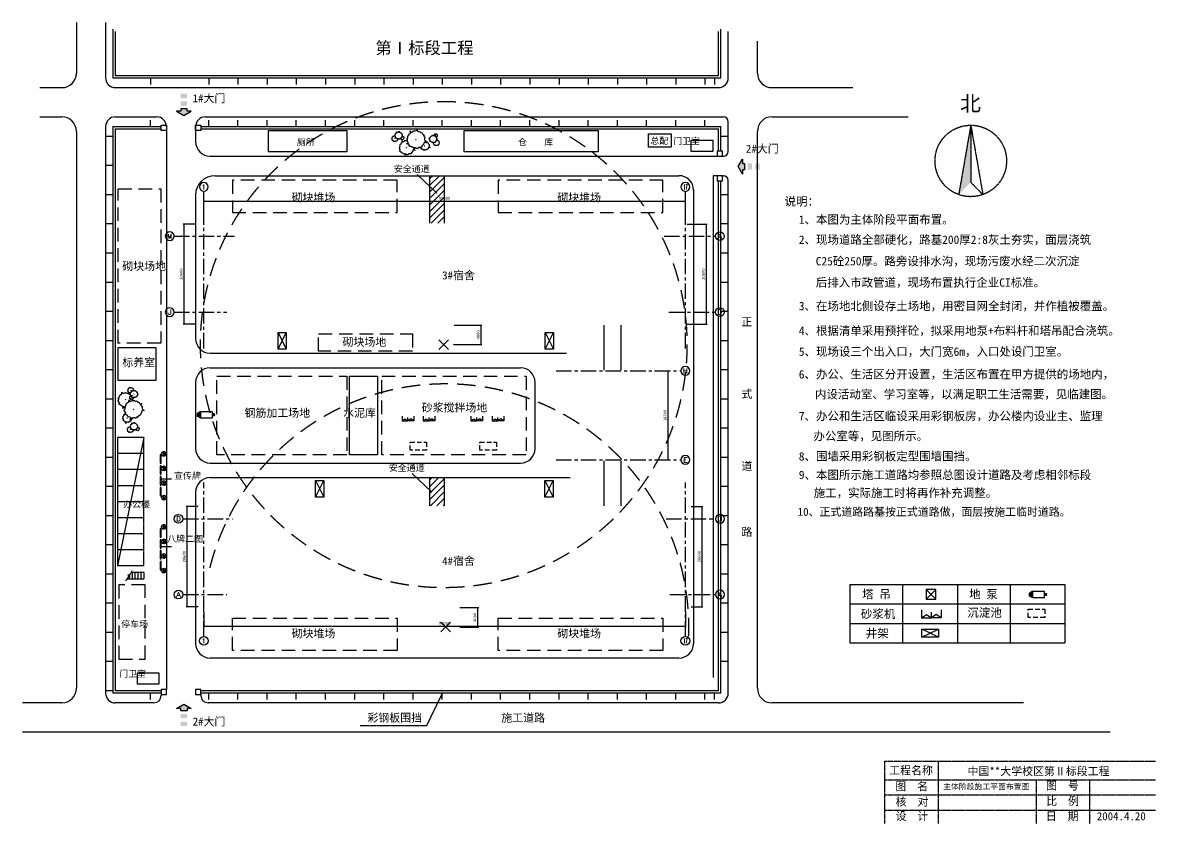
# Model space of a CAD drawing. Extents: x -337559 to 1065231, y 80891 to 497838.
# Drawn here: x -102766 to 130082, y 333181 to 497838 of the extents above; entities that cross this region are included whole.
import ezdxf
from ezdxf.enums import TextEntityAlignment as Align

# ---------------------------------------------------------------- set-up
doc = ezdxf.new("R2010")
doc.units = 0
for name, pattern in [('CENTER', [50.8, 31.75, -6.35, 6.35, -6.35]), ('DASHED', [19.05, 12.7, -6.35]), ('DASHED2', [9.525, 6.35, -3.175])]:
    doc.linetypes.add(name, pattern=pattern)
doc.layers.get('0').update_dxf_attribs({"linetype": 'CONTINUOUS'})
doc.layers.get('DEFPOINTS').update_dxf_attribs({"linetype": 'CONTINUOUS'})
for name, color, linetype in [('AXIS', 7, 'CONTINUOUS'), ('LAYER3', 3, 'CONTINUOUS'), ('LUNKUO', 6, 'CONTINUOUS'), ('周边', 7, 'CONTINUOUS'), ('围墙', 7, 'CONTINUOUS'), ('堆场', 7, 'DASHED'), ('塔吊机械', 1, 'CONTINUOUS'), ('墙基线', 7, 'CONTINUOUS'), ('拟建', 7, 'CONTINUOUS'), ('机械', 1, 'CONTINUOUS'), ('柱', 1, 'CONTINUOUS'), ('标注', 7, 'CONTINUOUS'), ('绿化', 3, 'CONTINUOUS'), ('轴线', 1, 'CENTER'), ('轴线号', 7, 'CONTINUOUS'), ('道路', 8, 'CONTINUOUS')]:
    doc.layers.add(name, color=color, linetype=linetype)
doc.styles.add('COMPLEX', font='COMPLEX')
doc.styles.add('文字', font='SimSun.ttf')
doc.dimstyles.new('ISO-25', dxfattribs={"dimtxt": 600, "dimasz": 300, "dimexe": 200, "dimexo": 2000, "dimgap": 300, "dimtad": 1, "dimdec": 0, "dimtxsty": 'STANDARD', "dimblk": 'ARCHTICK', "dimcen": 2.5, "dimazin": 3, "dimtfac": 1, "dimtdec": 0, "dimtmove": 0, "dimatfit": 3})
pattern_1 = [(45, (-552362.3, -882519.9), (-673.5192, 673.5192), [])]

# ---------------------------------------------------------------- blocks, each defined once
blk = doc.blocks.new('_ARCHTICK')
at = {"color": 0, "linetype": 'BYBLOCK', "const_width": 0.15}
blk.add_lwpolyline([(-0.5, -0.5), (0.5, 0.5)], dxfattribs=at)
blk = doc.blocks.new('*D27')
at = {"layer": 'DEFPOINTS', "color": 0}
for p in [(32655, 398321), (36889, 398321), (32655, 377721)]:
    blk.add_point(p, dxfattribs=at)
at = {"layer": '标注', "color": 0}
for p, q in [((34655, 398321), (37089, 398321)), ((36889, 377721), (36889, 398321)), ((34655, 377721), (37089, 377721))]:
    blk.add_line(p, q, dxfattribs=at)
at = {"layer": '标注', "color": 0, "xscale": 300, "yscale": 300, "zscale": 300}
for p, rotation in [((36889, 398321), 90), ((36889, 377721), 270)]:
    blk.add_blockref('_ARCHTICK', p, dxfattribs=dict(at, rotation=rotation))
at = {"layer": '标注', "color": 0, "insert": (36289, 388021), "char_height": 600, "attachment_point": 5, "rotation": 90}
blk.add_mtext('20600', dxfattribs=at)
blk = doc.blocks.new('*D29')
at = {"layer": 'DEFPOINTS', "color": 0}
for p in [(-68954, 398321), (-64719, 398321), (-64719, 377721)]:
    blk.add_point(p, dxfattribs=at)
at = {"layer": '标注', "color": 0}
for p, q in [((-66719, 398321), (-69154, 398321)), ((-68954, 377721), (-68954, 398321)), ((-66719, 377721), (-69154, 377721))]:
    blk.add_line(p, q, dxfattribs=at)
at = {"layer": '标注', "color": 0, "xscale": 300, "yscale": 300, "zscale": 300}
for p, rotation in [((-68954, 398321), 90), ((-68954, 377721), 270)]:
    blk.add_blockref('_ARCHTICK', p, dxfattribs=dict(at, rotation=rotation))
at = {"layer": '标注', "color": 0, "insert": (-69554, 388021), "char_height": 600, "attachment_point": 5, "rotation": 90}
blk.add_mtext('20600', dxfattribs=at)
blk = doc.blocks.new('*D25')
at = {"layer": 'DEFPOINTS', "color": 0}
for p in [(-65532, 378643), (33468, 378643), (33468, 373722)]:
    blk.add_point(p, dxfattribs=at)
at = {"layer": '标注', "color": 0}
for p, q in [((-65532, 376643), (-65532, 373522)), ((33468, 376643), (33468, 373522)), ((-65532, 373722), (33468, 373722))]:
    blk.add_line(p, q, dxfattribs=at)
at = {"layer": '标注', "color": 0, "xscale": 300, "yscale": 300, "zscale": 300, "rotation": 180}
blk.add_blockref('_ARCHTICK', (-65532, 373722), dxfattribs=at)
at = {"layer": '标注', "color": 0, "xscale": 300, "yscale": 300, "zscale": 300}
blk.add_blockref('_ARCHTICK', (33468, 373722), dxfattribs=at)
at = {"layer": '标注', "color": 0, "insert": (-16032, 374322), "char_height": 600, "attachment_point": 5}
blk.add_mtext('99000', dxfattribs=at)
blk = doc.blocks.new('_AXISO')
blk.add_circle((0, 0), 0.5)
at = {"layer": '轴线号', "style": 'COMPLEX', "width": 1.041667}
blk.add_attdef('A', text='', height=0.56, dxfattribs=at).set_placement((-0.25, -0.28), (0.25, -0.28), align=Align.FIT)
blk = doc.blocks.new('*D31')
at = {"layer": 'DEFPOINTS', "color": 0}
for p in [(-14916, 377536), (-9202, 377536), (-14916, 373536)]:
    blk.add_point(p, dxfattribs=at)
at = {"layer": '标注', "color": 0}
for p, q in [((-12916, 377536), (-9002, 377536)), ((-9202, 373536), (-9202, 377536)), ((-12916, 373536), (-9002, 373536))]:
    blk.add_line(p, q, dxfattribs=at)
at = {"layer": '标注', "color": 0, "xscale": 300, "yscale": 300, "zscale": 300}
for p, rotation in [((-9202, 377536), 90), ((-9202, 373536), 270)]:
    blk.add_blockref('_ARCHTICK', p, dxfattribs=dict(at, rotation=rotation))
at = {"layer": '标注', "color": 0, "insert": (-9802, 375536), "char_height": 600, "attachment_point": 5, "rotation": 90}
blk.add_mtext('4000', dxfattribs=at)
blk = doc.blocks.new('*D30')
at = {"layer": 'DEFPOINTS', "color": 0}
for p in [(33468, 461132), (-65532, 456212), (33468, 456212)]:
    blk.add_point(p, dxfattribs=at)
at = {"layer": '标注', "color": 0}
for p, q in [((-65532, 458212), (-65532, 461332)), ((-65532, 461132), (33468, 461132)), ((33468, 458212), (33468, 461332))]:
    blk.add_line(p, q, dxfattribs=at)
at = {"layer": '标注', "color": 0, "xscale": 300, "yscale": 300, "zscale": 300, "rotation": 180}
blk.add_blockref('_ARCHTICK', (-65532, 461132), dxfattribs=at)
at = {"layer": '标注', "color": 0, "xscale": 300, "yscale": 300, "zscale": 300}
blk.add_blockref('_ARCHTICK', (33468, 461132), dxfattribs=at)
at = {"layer": '标注', "color": 0, "insert": (-16032, 461732), "char_height": 600, "attachment_point": 5}
blk.add_mtext('99000', dxfattribs=at)
blk = doc.blocks.new('*D24')
at = {"layer": 'DEFPOINTS', "color": 0}
for p in [(-69575, 456421), (-65341, 456421), (-65341, 435821)]:
    blk.add_point(p, dxfattribs=at)
at = {"layer": '标注', "color": 0}
for p, q in [((-67341, 456421), (-69775, 456421)), ((-69575, 435821), (-69575, 456421)), ((-67341, 435821), (-69775, 435821))]:
    blk.add_line(p, q, dxfattribs=at)
at = {"layer": '标注', "color": 0, "xscale": 300, "yscale": 300, "zscale": 300}
for p, rotation in [((-69575, 456421), 90), ((-69575, 435821), 270)]:
    blk.add_blockref('_ARCHTICK', p, dxfattribs=dict(at, rotation=rotation))
at = {"layer": '标注', "color": 0, "insert": (-70175, 446121), "char_height": 600, "attachment_point": 5, "rotation": 90}
blk.add_mtext('20600', dxfattribs=at)
blk = doc.blocks.new('CLUMP_OF_TREES_OR_BUSHES_-')
for points in [[(-10.993, 56.487), (-9.228, 58.426), (-10.144, 63.512), (-8.923, 67.033), (-3.43, 69.772), (2.673, 72.119), (-2.82, 71.728), (-10.449, 71.728), (-13.195, 74.075), (-13.806, 83.073), (-16.857, 86.594), (-22.045, 92.071), (-22.961, 94.81), (-22.656, 98.722), (-28.759, 100.678), (-31.811, 99.113), (-35.472, 101.461), (-45.543, 109.676), (-49.815, 108.503), (-55.308, 106.155), (-59.58, 106.938), (-60.801, 113.98), (-63.242, 104.982), (-67.209, 106.938), (-70.872, 104.59), (-74.839, 104.982), (-80.637, 101.461), (-86.435, 101.069), (-90.402, 97.548), (-90.402, 94.419), (-93.454, 90.898), (-98.947, 90.115), (-105.66, 90.115), (-101.083, 87.768), (-98.031, 82.682), (-100.778, 77.596), (-103.829, 74.466), (-103.219, 69.772), (-104.134, 65.077), (-108.102, 62.73), (-104.439, 60.774), (-102.609, 55.297), (-103.829, 50.211), (-102.303, 44.342), (-98.947, 41.995), (-98.031, 38.865), (-98.031, 34.953), (-93.148, 32.606), (-90.707, 29.476), (-91.317, 22.434), (-93.454, 17.348), (-89.487, 21.26), (-85.519, 23.999), (-82.468, 23.216), (-78.806, 19.304), (-74.228, 15.783), (-69.956, 15.392), (-59.886, 12.653), (-58.254, 7.074)], [(59.448, 5.262), (60.936, 4.858), (62.652, -1.011), (63.415, 4.858), (64.178, 5.836), (66.848, 6.814), (69.709, 6.569), (73.905, 7.792), (76.385, 9.748), (79.627, 10.237), (81.153, 12.438), (84.014, 15.127), (84.205, 17.084), (85.158, 17.573), (88.591, 16.839), (85.73, 20.262), (88.591, 20.751), (89.545, 21.974), (90.689, 24.174), (91.452, 24.663), (90.499, 25.886), (91.261, 31.999), (92.596, 33.466), (92.024, 36.645), (92.787, 38.845), (96.22, 40.557), (100.035, 42.024), (96.602, 41.779), (91.834, 41.779), (90.117, 43.246), (89.736, 48.871), (87.828, 51.071), (84.586, 54.494), (84.014, 56.206), (84.205, 58.651), (80.39, 59.873), (78.483, 58.895), (76.194, 60.362), (69.9, 65.497), (67.23, 64.764), (63.797, 63.297), (61.126, 63.786), (60.364, 68.187), (58.838, 62.563), (56.358, 63.786), (54.07, 62.319), (51.59, 62.563), (47.966, 60.362), (44.343, 60.118), (41.863, 57.917), (41.863, 55.961), (39.956, 53.761), (36.523, 53.272), (32.327, 53.272), (35.187, 51.805), (36.641, 49.381)]]:
    blk.add_lwpolyline(points)
for points in [[(-4.577, 66.508), (-7.629, 55.261), (-12.588, 57.706), (-17.166, 54.772), (-22.125, 55.261), (-29.372, 50.86), (-36.62, 50.371), (-41.579, 45.969), (-41.579, 42.057), (-45.393, 37.656), (-52.259, 36.678), (-60.651, 36.678), (-54.93, 33.743), (-51.115, 27.386), (-54.548, 21.029), (-58.363, 17.116), (-57.6, 11.248), (-58.744, 5.38), (-63.703, 2.446), (-59.126, 0), (-56.837, -6.846), (-58.363, -13.203), (-56.455, -20.539), (-52.259, -23.473), (-51.115, -27.385), (-51.115, -32.275), (-45.012, -35.21), (-41.96, -39.122), (-42.723, -47.924), (-45.393, -54.282), (-40.434, -49.391), (-35.475, -45.968), (-31.661, -46.946), (-27.083, -51.837), (-21.362, -56.238), (-16.021, -56.727), (-3.433, -60.15), (0, -71.887), (1.526, -60.15), (3.052, -58.194), (8.392, -56.238), (14.114, -56.727), (22.506, -54.282), (27.465, -50.369), (33.949, -49.391), (37.001, -44.99), (42.723, -39.611), (43.104, -35.699), (45.012, -34.721), (51.878, -36.188), (46.156, -29.341), (51.878, -28.363), (53.785, -25.918), (56.074, -21.517), (57.6, -20.539), (55.692, -18.094), (57.218, -5.868), (59.888, -2.934), (58.744, 3.424), (60.27, 7.825), (67.136, 11.248), (74.765, 14.182), (67.899, 13.693), (58.363, 13.693), (54.93, 16.627), (54.167, 27.875), (50.352, 32.276), (43.867, 39.123), (42.723, 42.546), (43.104, 47.436), (35.475, 49.882), (31.661, 47.925), (27.083, 50.86), (14.495, 61.129), (9.155, 59.662), (2.289, 56.728), (-3.052, 57.706)], [(-58.055, 61.947), (-58.97, 60.774), (-57.139, 60.774)], [(-1.144, 1.468), (-2.289, 0), (0, 0)], [(62.08, 35.667), (61.508, 34.933), (62.652, 34.933)]]:
    blk.add_lwpolyline(points, close=True)
blk = doc.blocks.new('A$C7AB25CB9')
at = {"layer": 'LAYER3'}
for p, q in [((42, 1205), (807, 1177)), ((807, 1177), (99, 1328)), ((994, 266), (219, 274)), ((445, 91), (994, 266)), ((1105, 1773), (1462, 1084)), ((1590, 617), (1120, 0)), ((1287, 60), (1590, 617)), ((1462, 1084), (1415, 1636))]:
    blk.add_line(p, q, dxfattribs=at)
blk.add_circle((924, 873), 200, dxfattribs=at)
for start, end in [(159.4395, 222.05005), (76.77535, 150.94372), (240.41806, 284.14241), (295.3565, 55.35439)]:
    blk.add_arc((897, 885), 913, start, end, dxfattribs=at)
blk = doc.blocks.new('A$C3C6C44F6')
at = {"layer": '周边'}
h = blk.add_hatch(color=256, dxfattribs=at)
h.paths.add_polyline_path([(1986, 828), (786, 828), (786, 0), (1986, 0)])
h.paths.add_polyline_path([(786, 2266), (786, 1438), (1986, 1438), (1986, 2266)])
h.paths.add_polyline_path([(1986, 2844), (1986, 3244), (2771, 3244), (1386, 4044), (0, 3244), (786, 3244), (786, 2844)])
at = {"layer": '周边', "linetype": 'CONTINUOUS'}
blk.add_lwpolyline([(1986, 3244), (1986, 2844), (786, 2844), (786, 3244), (0, 3244), (1386, 4044), (2771, 3244), (1986, 3244)], dxfattribs=at)
blk = doc.blocks.new('*D28')
at = {"layer": 'DEFPOINTS', "color": 0}
for p in [(31851, 456421), (31851, 435821), (37761, 435821)]:
    blk.add_point(p, dxfattribs=at)
at = {"layer": '标注', "color": 0}
for p, q in [((33851, 456421), (37961, 456421)), ((37761, 456421), (37761, 435821)), ((33851, 435821), (37961, 435821))]:
    blk.add_line(p, q, dxfattribs=at)
at = {"layer": '标注', "color": 0, "xscale": 300, "yscale": 300, "zscale": 300}
for p, rotation in [((37761, 456421), 90), ((37761, 435821), 270)]:
    blk.add_blockref('_ARCHTICK', p, dxfattribs=dict(at, rotation=rotation))
at = {"layer": '标注', "color": 0, "insert": (37161, 446121), "char_height": 600, "attachment_point": 5, "rotation": 90}
blk.add_mtext('20600', dxfattribs=at)
blk = doc.blocks.new('*D26')
at = {"layer": 'DEFPOINTS', "color": 0}
for p in [(25138, 426221), (25138, 407921), (29897, 407921)]:
    blk.add_point(p, dxfattribs=at)
at = {"layer": '标注', "color": 0}
for p, q in [((27138, 426221), (30097, 426221)), ((29897, 426221), (29897, 407921)), ((27138, 407921), (30097, 407921))]:
    blk.add_line(p, q, dxfattribs=at)
at = {"layer": '标注', "color": 0, "xscale": 300, "yscale": 300, "zscale": 300}
for p, rotation in [((29897, 426221), 90), ((29897, 407921), 270)]:
    blk.add_blockref('_ARCHTICK', p, dxfattribs=dict(at, rotation=rotation))
at = {"layer": '标注', "color": 0, "insert": (29297, 417071), "char_height": 600, "attachment_point": 5, "rotation": 90}
blk.add_mtext('18300', dxfattribs=at)
blk = doc.blocks.new('*D33')
at = {"layer": 'DEFPOINTS', "color": 0}
for p in [(-16032, 435636), (-8541, 435636), (-16207, 431636)]:
    blk.add_point(p, dxfattribs=at)
at = {"layer": '周边', "color": 0}
for p, q in [((-14032, 435636), (-8341, 435636)), ((-8541, 431636), (-8541, 435636)), ((-14207, 431636), (-8341, 431636))]:
    blk.add_line(p, q, dxfattribs=at)
at = {"layer": '周边', "color": 0, "xscale": 300, "yscale": 300, "zscale": 300}
for p, rotation in [((-8541, 435636), 90), ((-8541, 431636), 270)]:
    blk.add_blockref('_ARCHTICK', p, dxfattribs=dict(at, rotation=rotation))
at = {"layer": '周边', "color": 0, "insert": (-9141, 433636), "char_height": 600, "attachment_point": 5, "rotation": 90}
blk.add_mtext('4000', dxfattribs=at)
blk = doc.blocks.new('A$C466C0C2C')
at = {"layer": '机械'}
for p, q in [((0, 619), (250, 619)), ((0, 520), (250, 520)), ((83, 619), (83, 520)), ((100, 724), (422, 724)), ((100, 415), (422, 415)), ((250, 619), (250, 520)), ((422, 1139), (2397, 1139)), ((422, 0), (422, 1139)), ((2397, 0), (422, 0)), ((2397, 1139), (2937, 827)), ((2397, 1139), (2397, 0)), ((2397, 1139), (2397, 0)), ((2397, 0), (2937, 312)), ((2515, 1071), (2515, 68)), ((2617, 1012), (2617, 127)), ((2726, 949), (2726, 190)), ((2836, 885), (2836, 253)), ((2937, 827), (2937, 312))]:
    blk.add_line(p, q, dxfattribs=at)
for centre, start, end in [((100, 624), 90, 180), ((100, 515), 180, 270)]:
    blk.add_arc(centre, 100, start, end, dxfattribs=at)
blk = doc.blocks.new('A$C09D66538')
at = {"layer": '柱', "xscale": 1.5, "yscale": 1.5, "zscale": 1.5}
blk.add_blockref('A$C466C0C2C', (0, 0), dxfattribs=at)
blk = doc.blocks.new('A$C163C7220')
at = {"layer": 'LUNKUO', "ltscale": 2, "rotation": 359.999990026076}
blk.add_blockref('A$C09D66538', (0, 0), dxfattribs=at)

msp = doc.modelspace()

# ---------------------------------------------------------------- hatches: boundary and pattern name
at = {"linetype": 'CENTER'}
msp.add_hatch(color=256, dxfattribs=at).paths.add_polyline_path([(92140.2, 476745.8), (89656.9, 462483.2), (92140.2, 464989.6)])
at = {"layer": '绿化', "ltscale": 8000}
h = msp.add_hatch(dxfattribs=at)
h.set_pattern_fill('ANSI31', color=256, scale=300, style=0)
h.set_pattern_definition(pattern_1)
h.paths.add_polyline_path([(-19032.2, 456605.7), (-16032.2, 456605.7), (-16032.2, 464179), (-17345, 466370.6), (-19032.2, 466370.6)])
h.paths.add_polyline_path([(-16032.2, 466370.6), (-17345, 466370.6), (-16032.2, 464179)], flags=17)
h.paths.add_polyline_path([(-17432.2, 462182.4), (-14632.2, 462182.4), (-14632.2, 461282.4), (-17432.2, 461282.4)], flags=9)
h = msp.add_hatch(dxfattribs=at)
h.set_pattern_fill('ANSI31', color=256, scale=300, style=0)
h.set_pattern_definition(pattern_1)
h.paths.add_polyline_path([(-19032.2, 398505.7), (-16032.2, 398505.7), (-16032.2, 404283.3), (-19032.2, 404283.3)])

# ---------------------------------------------------------------- linework, layer by layer
at = {"linetype": 'CENTER'}
for p, q in [((92140.2, 476745.8), (89656.9, 462483.2)), ((92140.2, 476745.8), (92140.2, 464989.6)), ((92140.2, 476745.8), (94623.5, 462483.2)), ((94623.5, 462483.2), (92140.2, 464989.6)), ((-77884.3, 386122.5), (-77884.3, 399322.5)), ((-80836, 384205.6), (-81116.1, 384206.2)), ((-81116.1, 384206.2), (-80640.8, 384013.5)), ((-80285.7, 385045.8), (-80836, 384205.6)), ((-77884.3, 384748.2), (-80480.6, 384748.2)), ((-80284.3, 384748.2), (-80284.3, 383373.8)), ((-79684.3, 384748.2), (-79684.3, 383373.8)), ((-79084.3, 384748.2), (-79084.3, 383373.8)), ((-78484.3, 384748.2), (-78484.3, 383373.8)), ((-77884.3, 384748.2), (-77884.3, 383373.8)), ((-80960.5, 384015.4), (-81582.2, 383066)), ((-77884.3, 383373.8), (-81380.6, 383373.8)), ((-80640.8, 384013.5), (-80960.5, 384015.4)), ((-80884.3, 384131.7), (-80884.3, 383373.8)), ((-16508.8, 359957.7), (-19765.2, 353231.6)), ((-19765.2, 353231.6), (-33390, 353231.6)), ((74428, 345960.5), (130082.2, 345960.5)), ((74428, 345960.5), (74428, 333181.2)), ((85405, 345960.5), (85405, 333181.2)), ((74428, 342149.8), (130082.2, 342149.8)), ((105590.5, 342149.8), (105590.5, 333181.2)), ((116542.8, 342149.8), (116542.8, 333181.2)), ((74428, 339051.4), (130082.2, 339051.4)), ((74428, 335915.5), (130082.2, 335915.5))]:
    msp.add_line(p, q, dxfattribs=at)
for p, q in [((-19032.2, 456605.7), (-19032.2, 466370.6)), ((-16032.2, 456605.7), (-16032.2, 466370.6)), ((-83284.3, 412522.5), (-83284.3, 399322.5)), ((-77884.3, 412522.5), (-83284.3, 386122.5)), ((-77884.3, 412522.5), (-83284.3, 412522.5)), ((-77884.3, 399322.5), (-77884.3, 412522.5)), ((-77884.3, 409222.5), (-83284.3, 409222.5)), ((-77884.3, 405922.5), (-83284.3, 405922.5)), ((-19032.2, 398505.7), (-19032.2, 404283.3)), ((-16032.2, 398505.7), (-16032.2, 404283.3)), ((-77884.3, 402622.5), (-83284.3, 402622.5)), ((-83284.3, 399322.5), (-83284.3, 386122.5)), ((-77884.3, 399322.5), (-83284.3, 399322.5)), ((-77884.3, 399322.5), (-83284.3, 399322.5)), ((-77884.3, 396022.5), (-83284.3, 396022.5)), ((-77884.3, 392722.5), (-83284.3, 392722.5)), ((-77884.3, 389422.5), (-83284.3, 389422.5)), ((-77884.3, 386122.5), (-83284.3, 386122.5))]:
    msp.add_line(p, q)
msp.add_circle((92140.2, 469398.3), 7347.5, dxfattribs=at)
at = {"layer": '周边'}
for p, q in [((-17634.9, 462781.4), (-21640.6, 466587.9)), ((-18659.9, 401319.2), (-22665.7, 405125.7)), ((67285.7, 382301.4), (67285.7, 370301.4)), ((67285.7, 382301.4), (89389.4, 382301.4)), ((89389.4, 382301.4), (111493.1, 382301.4)), ((100226.6, 382301.4), (100226.6, 370301.4)), ((111493.1, 382301.4), (111493.1, 370301.4)), ((67285.7, 378301.4), (89389.4, 378301.4)), ((67285.7, 378301.4), (89389.4, 378301.4)), ((89389.4, 378301.4), (111493.1, 378301.4)), ((89389.4, 378301.4), (111493.1, 378301.4)), ((67285.7, 374301.4), (89389.4, 374301.4)), ((89389.4, 374301.4), (111493.1, 374301.4)), ((67285.7, 370301.4), (111493.1, 370301.4))]:
    msp.add_line(p, q, dxfattribs=at)
for points in [[(-52245.4, 475686.3), (-36105.2, 475686.3), (-36105.2, 471252), (-52245.4, 471252)], [(-12004.6, 475686.3), (15573, 475686.3), (15573, 471252), (-12004.6, 471252)], [(25909.2, 474940.4), (30553, 474940.4), (30553, 472207.7), (25909.2, 472207.7)], [(39089.3, 471363.3), (34688.4, 471363.3), (34688.4, 473702.2), (39089.3, 473702.2)], [(-75387.8, 424235.9), (-83135.3, 424235.9), (-83135.3, 431059), (-75387.8, 431059)], [(-35542.5, 425124.3), (-29823.7, 425124.3), (-29823.7, 408954.1), (-35542.5, 408954.1)], [(-74777.1, 361807.3), (-79178.1, 361807.3), (-79178.1, 364146.2), (-74777.1, 364146.2)]]:
    msp.add_lwpolyline(points, close=True, dxfattribs=at)
at = {"layer": '围墙'}
for p, q in [((-84217.2, 496490), (-84217.2, 486461.5)), ((-83717.2, 495990), (-83717.2, 486961.5)), ((40280.4, 486961.5), (40280.4, 496000.7)), ((40780.4, 486461.5), (40780.4, 496500.7)), ((-83717.2, 486961.5), (40280.4, 486961.5)), ((-84217.2, 486461.5), (40780.4, 486461.5)), ((-76508.8, 486461.5), (-76508.8, 485140.8)), ((-64508.8, 486461.5), (-64508.8, 485140.8)), ((-58508.8, 486461.5), (-58508.8, 485140.8)), ((-52508.8, 486461.5), (-52508.8, 485140.8)), ((-46508.8, 486461.5), (-46508.8, 485140.8)), ((-40508.8, 486461.5), (-40508.8, 485140.8)), ((-34508.8, 486461.5), (-34508.8, 485140.8)), ((-28508.8, 486461.5), (-28508.8, 485140.8)), ((-22508.8, 486461.5), (-22508.8, 485140.8)), ((-16508.8, 486461.5), (-16508.8, 485140.8)), ((-10508.8, 486461.5), (-10508.8, 485140.8)), ((-4508.8, 486461.5), (-4508.8, 485140.8)), ((1491.2, 486461.5), (1491.2, 485140.8)), ((7491.2, 486461.5), (7491.2, 485140.8)), ((13491.2, 486461.5), (13491.2, 485140.8)), ((19491.2, 486461.5), (19491.2, 485140.8)), ((25491.2, 486461.5), (25491.2, 485140.8)), ((31491.2, 486461.5), (31491.2, 485140.8)), ((37491.2, 486461.5), (37491.2, 485140.8)), ((39491.2, 486461.5), (39491.2, 485140.8)), ((-76508.8, 476470.7), (-76508.8, 477791.4)), ((-64508.8, 476470.7), (-64508.8, 477791.4)), ((-58508.8, 476470.7), (-58508.8, 477791.4)), ((-52508.8, 476470.7), (-52508.8, 477791.4)), ((-46508.8, 476470.7), (-46508.8, 477791.4)), ((-40508.8, 476470.7), (-40508.8, 477791.4)), ((-34508.8, 476470.7), (-34508.8, 477791.4)), ((-28508.8, 476470.7), (-28508.8, 477791.4)), ((-22508.8, 476470.7), (-22508.8, 477791.4)), ((-16508.8, 476470.7), (-16508.8, 477791.4)), ((-10508.8, 476470.7), (-10508.8, 477791.4)), ((-4508.8, 476470.7), (-4508.8, 477791.4)), ((1491.2, 476470.7), (1491.2, 477791.4)), ((7491.2, 476470.7), (7491.2, 477791.4)), ((13491.2, 476470.7), (13491.2, 477791.4)), ((19491.2, 476470.7), (19491.2, 477791.4)), ((25491.2, 476470.7), (25491.2, 477791.4)), ((31491.2, 476470.7), (31491.2, 477791.4)), ((37491.2, 476470.7), (37491.2, 477791.4)), ((-84217.2, 476470.7), (-84217.2, 359957.7)), ((-84217.2, 476470.7), (-74283.7, 476470.7)), ((-83717.2, 475970.7), (-83717.2, 360457.7)), ((-83717.2, 475970.7), (-74283.7, 475970.7)), ((-66150.6, 476470.7), (40780.4, 476470.7)), ((-66150.6, 475970.7), (40280.4, 475970.7)), ((40280.4, 471437.2), (40280.4, 475970.7)), ((40780.4, 471437.2), (40780.4, 476470.7)), ((-85537.9, 474503.7), (-84217.2, 474503.7)), ((40780.4, 474503.7), (42101.1, 474503.7)), ((-85537.9, 468503.7), (-84217.2, 468503.7)), ((40280.4, 360457.7), (40280.4, 465304.1)), ((40780.4, 359957.7), (40780.4, 465304.1)), ((-85537.9, 462503.7), (-84217.2, 462503.7)), ((40780.4, 462503.7), (42101.1, 462503.7)), ((-85537.9, 456503.7), (-84217.2, 456503.7)), ((40780.4, 456503.7), (42101.1, 456503.7)), ((-85537.9, 450503.7), (-84217.2, 450503.7)), ((40780.4, 450503.7), (42101.1, 450503.7)), ((-85537.9, 444503.7), (-84217.2, 444503.7)), ((40780.4, 444503.7), (42101.1, 444503.7)), ((-85537.9, 438503.7), (-84217.2, 438503.7)), ((40780.4, 438503.7), (42101.1, 438503.7)), ((-85537.9, 432503.7), (-84217.2, 432503.7)), ((40780.4, 432503.7), (42101.1, 432503.7)), ((-85537.9, 426503.7), (-84217.2, 426503.7)), ((40780.4, 426503.7), (42101.1, 426503.7)), ((-85537.9, 420503.7), (-84217.2, 420503.7)), ((40780.4, 420503.7), (42101.1, 420503.7)), ((-85537.9, 414503.7), (-84217.2, 414503.7)), ((40780.4, 414503.7), (42101.1, 414503.7)), ((-85537.9, 408503.7), (-84217.2, 408503.7)), ((40780.4, 408503.7), (42101.1, 408503.7)), ((-85537.9, 402503.7), (-84217.2, 402503.7)), ((40780.4, 402503.7), (42101.1, 402503.7)), ((-85537.9, 396503.7), (-84217.2, 396503.7)), ((40780.4, 396503.7), (42101.1, 396503.7)), ((-85537.9, 390503.7), (-84217.2, 390503.7)), ((40780.4, 390503.7), (42101.1, 390503.7)), ((-85537.9, 384503.7), (-84217.2, 384503.7)), ((40780.4, 384503.7), (42101.1, 384503.7)), ((-85537.9, 378503.7), (-84217.2, 378503.7)), ((40780.4, 378503.7), (42101.1, 378503.7)), ((40780.4, 378503.7), (42101.1, 378503.7)), ((-85537.9, 372503.7), (-84217.2, 372503.7)), ((40780.4, 372503.7), (42101.1, 372503.7)), ((40780.4, 372503.7), (42101.1, 372503.7)), ((-85537.9, 366503.7), (-84217.2, 366503.7)), ((40780.4, 366503.7), (42101.1, 366503.7)), ((40780.4, 366503.7), (42101.1, 366503.7)), ((-85537.9, 360503.7), (-84217.2, 360503.7)), ((-74283.7, 359957.7), (-84217.2, 359957.7)), ((-74283.7, 360457.7), (-83717.2, 360457.7)), ((-76508.8, 358637), (-76508.8, 359957.7)), ((40280.4, 360457.7), (-66150.6, 360457.7)), ((40780.4, 359957.7), (-66150.6, 359957.7)), ((-64508.8, 358637), (-64508.8, 359957.7)), ((-58508.8, 358637), (-58508.8, 359957.7)), ((-52508.8, 358637), (-52508.8, 359957.7)), ((-46508.8, 358637), (-46508.8, 359957.7)), ((-40508.8, 358637), (-40508.8, 359957.7)), ((-34508.8, 358637), (-34508.8, 359957.7)), ((-28508.8, 358637), (-28508.8, 359957.7)), ((-22508.8, 358637), (-22508.8, 359957.7)), ((-16508.8, 358637), (-16508.8, 359957.7)), ((-10508.8, 358637), (-10508.8, 359957.7)), ((-4508.8, 358637), (-4508.8, 359957.7)), ((1491.2, 358637), (1491.2, 359957.7)), ((7491.2, 358637), (7491.2, 359957.7)), ((13491.2, 358637), (13491.2, 359957.7)), ((19491.2, 358637), (19491.2, 359957.7)), ((25491.2, 358637), (25491.2, 359957.7)), ((31491.2, 358637), (31491.2, 359957.7)), ((37491.2, 358637), (37491.2, 359957.7)), ((39491.2, 358637), (39491.2, 359957.7))]:
    msp.add_line(p, q, dxfattribs=at)
for points in [[(-74283.7, 476754.3), (-73217.2, 476754.3), (-73217.2, 475687.7), (-74283.7, 475687.7)], [(-67217.2, 476754.3), (-66150.6, 476754.3), (-66150.6, 475687.7), (-67217.2, 475687.7)], [(41068.2, 470370.6), (41068.2, 471437.2), (40001.7, 471437.2), (40001.7, 470370.6)], [(41068.2, 465304.1), (41068.2, 466370.6), (40001.7, 466370.6), (40001.7, 465304.1)], [(-74283.7, 359670.9), (-73217.2, 359670.9), (-73217.2, 360737.5), (-74283.7, 360737.5)], [(-67217.2, 359670.9), (-66150.6, 359670.9), (-66150.6, 360737.5), (-67217.2, 360737.5)]]:
    msp.add_lwpolyline(points, close=True, dxfattribs=at)
at = {"layer": '围墙', "color": 4, "linetype": 'DASHED2', "ltscale": 150}
for points in [[(-23127.8, 411585.5), (-19714.9, 411585.5), (-19714.9, 409905.1), (-23127.8, 409905.1)], [(-8800.4, 411585.5), (-5387.6, 411585.5), (-5387.6, 409905.1), (-8800.4, 409905.1)], [(103924.9, 377210.7), (107337.7, 377210.7), (107337.7, 375530.4), (103924.9, 375530.4)]]:
    msp.add_lwpolyline(points, close=True, dxfattribs=at)
at = {"layer": '堆场'}
for p, q in [((-74325.8, 404001), (-72186.2, 404001)), ((-74325.8, 390125.5), (-72186.2, 390125.5)), ((78122.9, 382301.4), (78122.9, 370301.4)), ((89389.4, 382301.4), (89389.4, 370301.4))]:
    msp.add_line(p, q, dxfattribs=at)
at = {"layer": '堆场', "ltscale": 220}
for points in [[(-83135.3, 463649.5), (-74365.6, 463649.5), (-74365.6, 431907.5), (-83135.3, 431907.5)], [(-59651.3, 458784.5), (-25759, 458784.5), (-25759, 465424.2), (-59651.3, 465424.2)], [(-5033, 458784.5), (28859.3, 458784.5), (28859.3, 465424.2), (-5033, 465424.2)], [(-41914.8, 433855.6), (-22637.8, 433855.6), (-22637.8, 430267), (-41914.8, 430267)], [(-36134.7, 408954.1), (-62837.5, 408954.1), (-62837.5, 425124.3), (-36134.7, 425124.3)], [(720.6, 408954.1), (-28949.4, 408954.1), (-28949.4, 425124.3), (720.6, 425124.3)], [(-82974, 382226.1), (-82974, 366975.4), (-77574, 366975.4), (-77574, 382226.1)], [(-59651.3, 375356.9), (-25759, 375356.9), (-25759, 368717.1), (-59651.3, 368717.1)], [(-5033, 375356.9), (28859.3, 375356.9), (28859.3, 368717.1), (-5033, 368717.1)]]:
    msp.add_lwpolyline(points, close=True, dxfattribs=at)
at = {"layer": '塔吊机械', "color": 6, "ltscale": 100}
for p, q in [((-50245.2, 434135.7), (-48564.9, 430722.8)), ((-50245.2, 430722.8), (-48564.9, 434135.7)), ((4650.4, 434135.7), (6330.7, 430722.8)), ((4650.4, 430722.8), (6330.7, 434135.7)), ((-42549.9, 400283.3), (-40869.6, 403696.1)), ((-42549.9, 403696.1), (-40869.6, 400283.3)), ((4580.7, 403696.1), (6261, 400283.3)), ((4580.7, 400283.3), (6261, 403696.1)), ((82076.3, 371460.5), (85489.2, 373140.9)), ((85489.2, 371460.5), (82076.3, 373140.9))]:
    msp.add_line(p, q, dxfattribs=at)
at = {"layer": '塔吊机械'}
for p, q in [((-15207, 430635.7), (-17207, 432635.7)), ((-15207, 432635.7), (-17207, 430635.7)), ((82966.1, 379282.5), (84966.1, 381282.5)), ((84966.1, 379282.5), (82966.1, 381282.5)), ((-14821.8, 372535.7), (-16821.8, 374535.7)), ((-14821.8, 374535.7), (-16821.8, 372535.7))]:
    msp.add_line(p, q, dxfattribs=at)
at = {"layer": '塔吊机械', "ltscale": 100}
for p, q in [((-24766.4, 416936.1), (-24766.4, 415935.8)), ((-22371.2, 416936.1), (-22371.2, 415935.8)), ((-20413.1, 416936.1), (-20413.1, 415935.8)), ((-18017.9, 416936.1), (-18017.9, 415935.8)), ((-10604.4, 416936.1), (-10604.4, 415935.8)), ((-8209.2, 416936.1), (-8209.2, 415935.8)), ((-6251.1, 416936.1), (-6251.1, 415935.8)), ((-3855.9, 416936.1), (-3855.9, 415935.8)), ((-24766.4, 415935.8), (-24167.6, 416367.8)), ((-24766.4, 415935.8), (-23568.8, 415935.8)), ((-24167.6, 416367.8), (-23568.8, 415935.8)), ((-23568.8, 415935.8), (-23568.8, 416631.3)), ((-22970, 416367.8), (-23568.8, 415935.8)), ((-22371.2, 415935.8), (-23568.8, 415935.8)), ((-22371.2, 415935.8), (-22970, 416367.8)), ((-20413.1, 415935.8), (-19814.3, 416367.8)), ((-20413.1, 415935.8), (-19215.5, 415935.8)), ((-19814.3, 416367.8), (-19215.5, 415935.8)), ((-19215.5, 415935.8), (-19215.5, 416631.3)), ((-18616.7, 416367.8), (-19215.5, 415935.8)), ((-18017.9, 415935.8), (-19215.5, 415935.8)), ((-18017.9, 415935.8), (-18616.7, 416367.8)), ((-10604.4, 415935.8), (-10005.6, 416367.8)), ((-10604.4, 415935.8), (-9406.8, 415935.8)), ((-10005.6, 416367.8), (-9406.8, 415935.8)), ((-9406.8, 415935.8), (-9406.8, 416631.3)), ((-8808, 416367.8), (-9406.8, 415935.8)), ((-8209.2, 415935.8), (-9406.8, 415935.8)), ((-8209.2, 415935.8), (-8808, 416367.8)), ((-6251.1, 415935.8), (-5652.3, 416367.8)), ((-6251.1, 415935.8), (-5053.5, 415935.8)), ((-5652.3, 416367.8), (-5053.5, 415935.8)), ((-5053.5, 415935.8), (-5053.5, 416631.3)), ((-4454.7, 416367.8), (-5053.5, 415935.8)), ((-3855.9, 415935.8), (-5053.5, 415935.8)), ((-3855.9, 415935.8), (-4454.7, 416367.8)), ((82041.5, 377087.9), (82041.5, 375420.7)), ((82041.5, 375420.7), (83039.5, 376140.7)), ((82041.5, 375420.7), (84037.5, 375420.7)), ((83039.5, 376140.7), (84037.5, 375420.7)), ((84037.5, 375420.7), (84037.5, 376579.9)), ((85035.5, 376140.7), (84037.5, 375420.7)), ((86033.5, 375420.7), (84037.5, 375420.7)), ((86033.5, 375420.7), (85035.5, 376140.7)), ((86033.5, 377087.9), (86033.5, 375420.7))]:
    msp.add_line(p, q, dxfattribs=at)
at = {"layer": '塔吊机械', "color": 6}
for points in [[(-50245.2, 430722.8), (-50245.2, 434135.7), (-48564.9, 434135.7), (-48564.9, 430722.8)], [(4650.4, 430722.8), (4650.4, 434135.7), (6330.7, 434135.7), (6330.7, 430722.8)], [(-42549.9, 400283.3), (-42549.9, 403696.1), (-40869.6, 403696.1), (-40869.6, 400283.3)], [(4580.7, 400283.3), (4580.7, 403696.1), (6261, 403696.1), (6261, 400283.3)], [(85489.2, 371460.5), (82076.3, 371460.5), (82076.3, 373140.9), (85489.2, 373140.9)]]:
    msp.add_lwpolyline(points, close=True, dxfattribs=at)
at = {"layer": '塔吊机械'}
msp.add_lwpolyline([(82966.1, 381282.5), (82966.1, 379282.5), (84966.1, 379282.5), (84966.1, 381282.5)], close=True, dxfattribs=at)
at = {"layer": '塔吊机械', "linetype": 'DASHED', "ltscale": 300}
msp.add_circle((-16207, 431635.7), 50000, dxfattribs=at)
msp.add_arc((-15821.8, 373535.7), 50000, 357.78514, 167.452221, dxfattribs=at)
at = {"layer": '墙基线'}
for p, q in [((16782.8, 426405.7), (16782.8, 435635.7)), ((20267.8, 426405.7), (20267.8, 435635.7)), ((16782.8, 398505.7), (16782.8, 407735.7)), ((20267.8, 398505.7), (20267.8, 407735.7))]:
    msp.add_line(p, q, dxfattribs=at)
at = {"layer": '绿化', "ltscale": 8000}
for points in [[(-74498.7, 408949.8), (-74498.7, 407219.7), (-74325.8, 407219.7), (-74325.8, 408949.8)], [(-74498.7, 406705.1), (-74498.7, 404974.9), (-74325.8, 404974.9), (-74325.8, 406705.1)], [(-74498.7, 404489.5), (-74498.7, 402759.3), (-74325.8, 402759.3), (-74325.8, 404489.5)], [(-74498.7, 402244.8), (-74498.7, 400514.6), (-74325.8, 400514.6), (-74325.8, 402244.8)], [(-74498.7, 393757.8), (-74498.7, 392027.6), (-74325.8, 392027.6), (-74325.8, 393757.8)], [(-74498.7, 391513.1), (-74498.7, 389782.9), (-74325.8, 389782.9), (-74325.8, 391513.1)], [(-74498.7, 389297.5), (-74498.7, 387567.3), (-74325.8, 387567.3), (-74325.8, 389297.5)], [(-74498.7, 387052.7), (-74498.7, 385322.6), (-74325.8, 385322.6), (-74325.8, 387052.7)]]:
    msp.add_lwpolyline(points, close=True, dxfattribs=at)
at = {"layer": '轴线', "ltscale": 100}
for p, q in [((-65532.2, 430857.1), (-65532.2, 463149.2)), ((33467.8, 430857.1), (33467.8, 463149.2)), ((-71636.2, 453920.7), (-59182.7, 453920.7)), ((29104.9, 453920.7), (39676.3, 453920.7)), ((-71636.2, 438320.7), (-60773.4, 438320.7)), ((30099.1, 438320.7), (39676.3, 438320.7)), ((6900.1, 426220.7), (32567.1, 426220.7)), ((6900.1, 407920.7), (32567.1, 407920.7)), ((-65532.2, 371618), (-65532.2, 403284.3)), ((33467.8, 371618), (33467.8, 403284.3)), ((-69816.1, 395820.7), (-59579.9, 395820.7)), ((29503, 395820.7), (39688.3, 395820.7)), ((-69816.1, 380220.7), (-60773, 380220.7)), ((30298.4, 380220.7), (39688.3, 380220.7))]:
    msp.add_line(p, q, dxfattribs=at)
at = {"layer": '道路'}
for p, q in [((-91717.2, 497838), (-91717.2, 487470.7)), ((-85717.2, 497838), (-85717.2, 486470.7)), ((42280.4, 486470.7), (42280.4, 496041.3)), ((48280.4, 487470.7), (48280.4, 494000.2)), ((-99241.9, 484470.7), (-94717.2, 484470.7)), ((-83717.2, 484470.7), (40280.4, 484470.7)), ((51280.4, 484470.7), (67871.1, 484470.7)), ((-99241.9, 478470.7), (-94717.2, 478470.7)), ((-83717.2, 478470.7), (-75217.2, 478470.7)), ((-65217.2, 478470.7), (41280.4, 478470.7)), ((42280.4, 471370.6), (42280.4, 477470.7)), ((51280.4, 478470.7), (79279.4, 478470.7)), ((-91717.2, 475470.7), (-91717.2, 360957.7)), ((-85717.2, 476470.7), (-85717.2, 359957.7)), ((-73217.2, 476470.7), (-73217.2, 360737.5)), ((-67217.2, 476470.7), (-67217.2, 473370.6)), ((48280.4, 360957.7), (48280.4, 475470.7)), ((-64217.2, 470370.6), (40001.7, 470370.6)), ((41068.2, 470370.6), (41280.4, 470370.6)), ((-63217.2, 466370.6), (32152.8, 466370.6)), ((39152.8, 466370.6), (39152.8, 363170.7)), ((40001.7, 466370.6), (39152.8, 466370.6)), ((41068.2, 466370.6), (41280.4, 466370.6)), ((35152.8, 463370.6), (35152.8, 370170.7)), ((42280.4, 359957.7), (42280.4, 465370.6)), ((-67217.2, 462370.6), (-67217.2, 432858.1)), ((-64217.2, 429858.1), (9021.8, 429858.1)), ((-64217.2, 426858.1), (-418.7, 426858.1)), ((-67217.2, 423858.1), (-67217.2, 410283.3)), ((2581.3, 410283.3), (2581.3, 423858.1)), ((-64217.2, 407283.3), (-418.7, 407283.3)), ((-64217.2, 404283.3), (9802.9, 404283.3)), ((-67217.2, 401283.3), (-67217.2, 370170.7)), ((32152.8, 367170.7), (-64217.2, 367170.7)), ((-74283.7, 359670.9), (-74283.7, 359457.7)), ((-66150.6, 359670.9), (-66150.6, 359457.7)), ((-94717.2, 357957.7), (-102765.8, 357957.7)), ((-75783.7, 357957.7), (-83717.2, 357957.7)), ((40280.4, 357957.7), (-64650.6, 357957.7)), ((102986.8, 357957.7), (51280.4, 357957.7)), ((120803.7, 351957.7), (-102765.8, 351957.7))]:
    msp.add_line(p, q, dxfattribs=at)
for centre, radius, start, end in [((-94717.2, 487470.7), 3000, 270, 0), ((51280.4, 487470.7), 3000, 180, 270), ((-83717.2, 486470.7), 2000, 180, 270), ((40280.4, 486470.7), 2000, 270, 0), ((-94717.2, 475470.7), 3000, 0, 90), ((-83717.2, 476470.7), 2000, 90, 180), ((-75217.2, 476470.7), 2000, 0, 90), ((-65217.2, 476470.7), 2000, 90, 180), ((41280.4, 477470.7), 1000, 0, 90), ((51280.4, 475470.7), 3000, 90, 180), ((-64217.2, 473370.6), 3000, 180, 270), ((41280.4, 471370.6), 1000, 270, 0), ((-63217.2, 462370.6), 4000, 90, 180), ((32152.8, 463370.6), 3000, 0, 90), ((41280.4, 465370.6), 1000, 360, 90), ((-64217.2, 432858.1), 3000, 180, 270), ((-64217.2, 423858.1), 3000, 90, 180), ((-418.7, 423858.1), 3000, 0, 90), ((-64217.2, 410283.3), 3000, 180, 270), ((-418.7, 410283.3), 3000, 270, 0), ((-64217.2, 401283.3), 3000, 90, 180), ((-64217.2, 370170.7), 3000, 180, 270), ((32152.8, 370170.7), 3000, 270, 0), ((-94717.2, 360957.7), 3000, 270, 0), ((51280.4, 360957.7), 3000, 180, 270), ((-83717.2, 359957.7), 2000, 180, 270), ((-75783.7, 359457.7), 1500, 270, 0), ((-64650.6, 359457.7), 1500, 180, 270), ((40280.4, 359957.7), 2000, 270, 360)]:
    msp.add_arc(centre, radius, start, end, dxfattribs=at)

# ---------------------------------------------------------------- block references
at = {"layer": 'AXIS'}
ref = msp.add_blockref('_AXISO', (-65532.2, 464049.2), dxfattribs=dict(at, xscale=-1800, yscale=1800, zscale=1800, rotation=180))
ref.add_attrib('A', '1', dxfattribs={"layer": '轴线号', "height": 1008, "style": 'COMPLEX', "width": 2.083333}).set_placement((-65982.2, 463545.2), (-65082.2, 463545.2), align=Align.FIT)
ref = msp.add_blockref('_AXISO', (33467.8, 464049.2), dxfattribs=dict(at, xscale=-1800, yscale=1800, zscale=1800, rotation=180))
ref.add_attrib('A', '17', dxfattribs={"layer": '轴线号', "height": 1008, "style": 'COMPLEX', "width": 0.646552}).set_placement((33017.8, 463545.2), (33917.8, 463545.2), align=Align.FIT)
ref = msp.add_blockref('_AXISO', (-72536.2, 453920.7), dxfattribs=dict(at, xscale=-1800, yscale=1800, zscale=1800, rotation=180))
ref.add_attrib('A', 'M', dxfattribs={"layer": '轴线号', "height": 1008, "style": 'COMPLEX', "width": 0.892857}).set_placement((-72986.2, 453416.7), (-72086.2, 453416.7), align=Align.FIT)
ref = msp.add_blockref('_AXISO', (40576.3, 453920.7), dxfattribs=dict(at, xscale=1800, yscale=1800, zscale=1800, rotation=180))
ref.add_attrib('A', 'A', dxfattribs={"layer": '轴线号', "height": 1008, "style": 'COMPLEX', "width": 1.041667}).set_placement((40126.3, 453416.7), (41026.3, 453416.7), align=Align.FIT)
ref = msp.add_blockref('_AXISO', (-72536.2, 438320.7), dxfattribs=dict(at, xscale=-1800, yscale=1800, zscale=1800, rotation=180))
ref.add_attrib('A', 'J', dxfattribs={"layer": '轴线号', "height": 1008, "style": 'COMPLEX', "width": 1.704545}).set_placement((-72986.2, 437816.7), (-72086.2, 437816.7), align=Align.FIT)
ref = msp.add_blockref('_AXISO', (40576.3, 438320.7), dxfattribs=dict(at, xscale=1800, yscale=1800, zscale=1800, rotation=180))
ref.add_attrib('A', 'D', dxfattribs={"layer": '轴线号', "height": 1008, "style": 'COMPLEX', "width": 1.102941}).set_placement((40126.3, 437816.7), (41026.3, 437816.7), align=Align.FIT)
ref = msp.add_blockref('_AXISO', (33467.1, 426220.7), dxfattribs=dict(at, xscale=-1800, yscale=1800, zscale=1800))
ref.add_attrib('A', 'H', dxfattribs={"layer": '轴线号', "height": 1008, "style": 'COMPLEX', "width": 0.9375}).set_placement((33017.1, 425716.7), (33917.1, 425716.7), align=Align.FIT)
ref = msp.add_blockref('_AXISO', (33467.1, 407920.7), dxfattribs=dict(at, xscale=-1800, yscale=1800, zscale=1800))
ref.add_attrib('A', 'E', dxfattribs={"layer": '轴线号', "height": 1008, "style": 'COMPLEX', "width": 1.171875}).set_placement((33017.1, 407416.7), (33917.1, 407416.7), align=Align.FIT)
ref = msp.add_blockref('_AXISO', (-70716.1, 395820.7), dxfattribs=dict(at, xscale=1800, yscale=1800, zscale=1800))
ref.add_attrib('A', 'D', dxfattribs={"layer": '轴线号', "height": 1008, "style": 'COMPLEX', "width": 1.102941}).set_placement((-71166.1, 395316.7), (-70266.1, 395316.7), align=Align.FIT)
ref = msp.add_blockref('_AXISO', (40588.3, 395820.7), dxfattribs=dict(at, xscale=-1800, yscale=1800, zscale=1800))
ref.add_attrib('A', 'D', dxfattribs={"layer": '轴线号', "height": 1008, "style": 'COMPLEX', "width": 1.102941}).set_placement((40138.3, 395316.7), (41038.3, 395316.7), align=Align.FIT)
at = {"layer": 'AXIS', "xscale": 1800, "yscale": 1800, "zscale": 1800}
msp.add_blockref('_AXISO', (-70716.1, 380220.7), dxfattribs=at).add_auto_attribs({'A': 'A'})
at = {"layer": 'AXIS'}
ref = msp.add_blockref('_AXISO', (40588.3, 380220.7), dxfattribs=dict(at, xscale=-1800, yscale=1800, zscale=1800))
ref.add_attrib('A', 'A', dxfattribs={"layer": '轴线号', "height": 1008, "style": 'COMPLEX', "width": 1.041667}).set_placement((40138.3, 379716.7), (41038.3, 379716.7), align=Align.FIT)
ref = msp.add_blockref('_AXISO', (-65532.2, 370718), dxfattribs=dict(at, xscale=1800, yscale=1800, zscale=1800))
ref.add_attrib('A', '1', dxfattribs={"layer": '轴线号', "height": 1008, "style": 'COMPLEX', "width": 2.083333}).set_placement((-65982.2, 370214), (-65082.2, 370214), align=Align.FIT)
ref = msp.add_blockref('_AXISO', (33467.8, 370718), dxfattribs=dict(at, xscale=1800, yscale=1800, zscale=1800))
ref.add_attrib('A', '17', dxfattribs={"layer": '轴线号', "height": 1008, "style": 'COMPLEX', "width": 0.646552}).set_placement((33017.8, 370214), (33917.8, 370214), align=Align.FIT)
at = {"layer": '堆场', "ltscale": 2, "yscale": 1.100000000093132, "zscale": 1.1}
for p, xscale, rotation in [((-71146.3, 483216.9), -1.099999999976735, 180.0000105023861), ((48754.7, 466707), 1.099999999976735, 89.99998949761392), ((-71146.3, 353208.3), 1.099999999976735, 359.999989497614)]:
    msp.add_blockref('A$C3C6C44F6', p, dxfattribs=dict(at, xscale=xscale, rotation=rotation))
at = {"layer": '拟建', "xscale": 0.800000011920929, "yscale": 0.800000011920929, "zscale": 0.8, "rotation": 180}
for p in [(-63280.7, 417864.7), (107741, 380905.4)]:
    msp.add_blockref('A$C163C7220', p, dxfattribs=at)
at = {"layer": '绿化'}
for p, xscale, yscale, zscale, rotation in [((-25476.1, 474640.4), -12.19200003717135, 12.19200002029538, 12.192, 173.6494274050559), ((-21885.8, 473805.3), -30.48000009292839, 30.48000005073845, 30.48, 173.6494274050559), ((-18378.5, 473905.2), -12.19200003717135, 12.19200002029538, 12.192, 263.6494274050559), ((-79978.8, 418317.6), -30.48000009292839, 30.48000005073845, 30.48, 83.64942740505586), ((-79878.9, 421446.8), -12.19200003717135, 12.19200002029538, 12.192, 83.64942740505586), ((-79878.9, 414810.2), -12.19200003717135, 12.19200002029538, 12.192, 173.6494274050559)]:
    msp.add_blockref('CLUMP_OF_TREES_OR_BUSHES_-', p, dxfattribs=dict(at, xscale=xscale, yscale=yscale, zscale=zscale, rotation=rotation))
at = {"layer": '绿化', "ltscale": 8000, "xscale": -0.540000000083819, "yscale": 0.5399999999441206, "zscale": 0.5399999999999999, "rotation": 90}
for p in [(-73244.3, 409640.8), (-73244.3, 406640.8), (-73244.3, 403640.8), (-73244.3, 400640.8), (-73244.3, 394640.8), (-73244.3, 391640.8), (-73244.3, 388640.8), (-73244.3, 385640.8)]:
    msp.add_blockref('A$C7AB25CB9', p, dxfattribs=at)

# ---------------------------------------------------------------- texts
at = {"linetype": 'CENTER', "style": '文字'}
for s, height, p in [('第Ⅰ标段工程', 2468.38, (-30254.7, 491415.3)), ('1#大门', 1645.59, (-67819.3, 481453.9)), ('北', 3134.4, (89942.6, 479645)), ('厕所', 1316.47, (-46407.1, 472616.6)), ('仓    库 ', 1316.47, (-965.1, 472616.6)), ('总配', 1316.47, (26255.1, 472889.3)), ('门卫室', 1316.47, (30945.8, 472831.2)), ('2#大门', 1645.59, (45921.1, 471094.5)), ('安全通道', 1316.47, (-26463.7, 467091.3)), ('砌块堆场', 1645.59, (-47466.1, 461066.3)), ('砌块堆场', 1645.59, (7152.2, 461066.3)), ('砌块场地', 1645.59, (-82278, 446934)), ('3#宿舍', 1645.59, (-16534.2, 445050.7)), ('正', 1645.6, (44999.3, 435485.1)), ('砌块场地', 1645.59, (-36992.2, 431347.9)), ('标养室', 1645.59, (-82278, 427142.3)), ('式', 1645.6, (44999.3, 420656.2)), ('砂浆搅拌场地', 1645.59, (-20729.7, 417854)), ('钢筋加工场地', 1645.59, (-57144.6, 416754.3)), ('水泥库', 1645.59, (-36876.9, 416754.3)), ('道', 1645.6, (44999.3, 405827.3)), ('宣传牌', 1316.47, (-71648.6, 403996.2)), ('安全通道', 1316.47, (-27488.7, 405629.1)), ('10、正式道路路基按正式道路做，面层按施工临时道路。', 1645.586, (56557.8, 396423.2)), ('路', 1645.6, (44999.3, 392287.9)), ('八牌二图', 1316.47, (-73067, 391031.1)), ('4#宿舍', 1645.59, (-16534.2, 386317.3)), ('停车场', 1316.47, (-82512.2, 373504.2)), ('砌块堆场', 1645.59, (-47466.1, 371402)), ('砌块堆场', 1645.59, (7152.2, 371402)), ('门卫室', 1316.47, (-82920.6, 363275.3)), ('2#大门', 1645.59, (-67819.3, 353298.3)), ('彩钢板围挡', 1645.59, (-31887.6, 354070.9)), ('施工道路', 1645.59, (-4365.6, 354070.9)), ('工程名称', 1645.59, (75370.8, 343253.4)), ('中国**大学校区第Ⅱ标段工程', 1645.586, (91481.4, 343075.1)), ('图  名', 1645.59, (76625.1, 339981)), ('主体阶段施工平面布置图', 1151.91, (86461.9, 340174.5)), ('图  号', 1645.59, (107618.1, 340100.9)), ('核  对', 1645.59, (76700.8, 336793.8)), ('比  例', 1645.59, (107658.5, 336924.1)), ('设  计', 1645.59, (76675.6, 333847.4)), ('日  期', 1645.59, (107558.9, 333842.6)), ('2004.4.20', 1645.59, (118038.2, 333823.4))]:
    msp.add_text(s, height=height, dxfattribs=at).set_placement(p)
at = {"linetype": 'CENTER', "insert": (-76584.6, 399458.6), "char_height": 1316.47, "width": 6475.664, "attachment_point": 3, "style": '文字'}
msp.add_mtext('办公楼', dxfattribs=at)
at = {"layer": '标注', "ltscale": 500, "style": '文字'}
for s, height, p in [('说明：', 1728.19, (53869.4, 460199.8)), ('1、本图为主体阶段平面布置。', 1728.193, (56788.6, 456473.2)), ('2、现场道路全部硬化，路基200厚2:8灰土夯实，面层浇筑', 1728.193, (56788.6, 452340.3)), ('C25砼250厚。路旁设排水沟，现场污废水经二次沉淀', 1728.193, (60269.3, 447918.2)), ('后排入市政管道，现场布置执行企业CI标准。', 1728.193, (60269.3, 443533.1)), ('3、在场地北侧设存土场地，用密目网全封闭，并作植被覆盖。', 1728.193, (56788.6, 438689.6)), ('4、根据清单采用预拌砼，拟采用地泵+布料杆和塔吊配合浇筑。', 1728.193, (56788.6, 433616.2)), ('5、现场设三个出入口，大门宽6m，入口处设门卫室。', 1728.193, (56788.6, 429321)), ('6、办公、生活区分开设置，生活区布置在甲方提供的场地内，', 1728.193, (56788.6, 424657.3)), ('内设活动室、学习室等，以满足职工生活需要，见临建图。', 1728.193, (60111, 420547.8)), ('7、办公和生活区临设采用彩钢板房，办公楼内设业主、监理', 1728.193, (56788.6, 416070.9)), ('办公室等，见图所示。', 1728.19, (59794.6, 411961.4)), ('8、围墙采用彩钢板定型围墙围挡。', 1728.193, (56788.6, 407791.7)), ('9、本图所示施工道路均参照总图设计道路及考虑相邻标段', 1728.193, (56788.6, 403971.3)), ('施工，实际施工时将再作补充调整。', 1728.193, (59847.9, 400261.6)), ('塔 吊', 1728.19, (69809.7, 379428.4)), ('地 泵', 1728.19, (91805, 379428.4))]:
    msp.add_text(s, height=height, dxfattribs=at).set_placement(p)
at = {"layer": '标注', "style": '文字'}
for s, p in [('砂浆机', (69534.8, 375380.8)), ('沉淀池', (91423.6, 375640.9)), ('井架', (70547, 371380.8))]:
    msp.add_text(s, height=1734.61, dxfattribs=at).set_placement(p)

# ---------------------------------------------------------------- dimensions: what is measured, and where the dimension line sits
at = {"layer": '周边'}
dim = msp.add_linear_dim(base=(-8540.9, 435635.7), p1=(-16207, 431635.7), p2=(-16032.2, 435635.7), angle=90, dimstyle='ISO-25', dxfattribs=at)
dim.commit()
dim.dimension.update_dxf_attribs({"geometry": '*D33', "text_midpoint": (-9140.9, 433635.7)})
at = {"layer": '标注'}
for base, p1, p2, picture, middle in [((33467.8, 461132.4), (-65532.2, 456211.7), (33467.8, 456211.7), '*D30', (-16032.2, 461732.4)), ((33467.8, 373722), (-65532.2, 378642.8), (33467.8, 378642.8), '*D25', (-16032.2, 374322))]:
    dim = msp.add_linear_dim(base=base, p1=p1, p2=p2, dimstyle='ISO-25', dxfattribs=at)
    dim.commit()
    dim.dimension.update_dxf_attribs({"geometry": picture, "text_midpoint": middle})
for base, p1, p2, picture, middle in [((-69575.4, 456420.7), (-65341, 435820.7), (-65341, 456420.7), '*D24', (-70175.4, 446120.7)), ((37760.5, 435820.7), (31850.9, 456420.7), (31850.9, 435820.7), '*D28', (37160.5, 446120.7)), ((29897.3, 407920.7), (25138.2, 426220.7), (25138.2, 407920.7), '*D26', (29297.3, 417070.7)), ((-68953.7, 398320.7), (-64719.4, 377720.7), (-64719.4, 398320.7), '*D29', (-69553.7, 388020.7)), ((36889.4, 398320.7), (32655.1, 377720.7), (32655.1, 398320.7), '*D27', (36289.4, 388020.7)), ((-9201.8, 377535.7), (-14916.1, 373535.7), (-14916.1, 377535.7), '*D31', (-9801.8, 375535.7))]:
    dim = msp.add_linear_dim(base=base, p1=p1, p2=p2, angle=90, dimstyle='ISO-25', dxfattribs=at)
    dim.commit()
    dim.dimension.update_dxf_attribs({"geometry": picture, "text_midpoint": middle})

doc.saveas('drawing.dxf')
